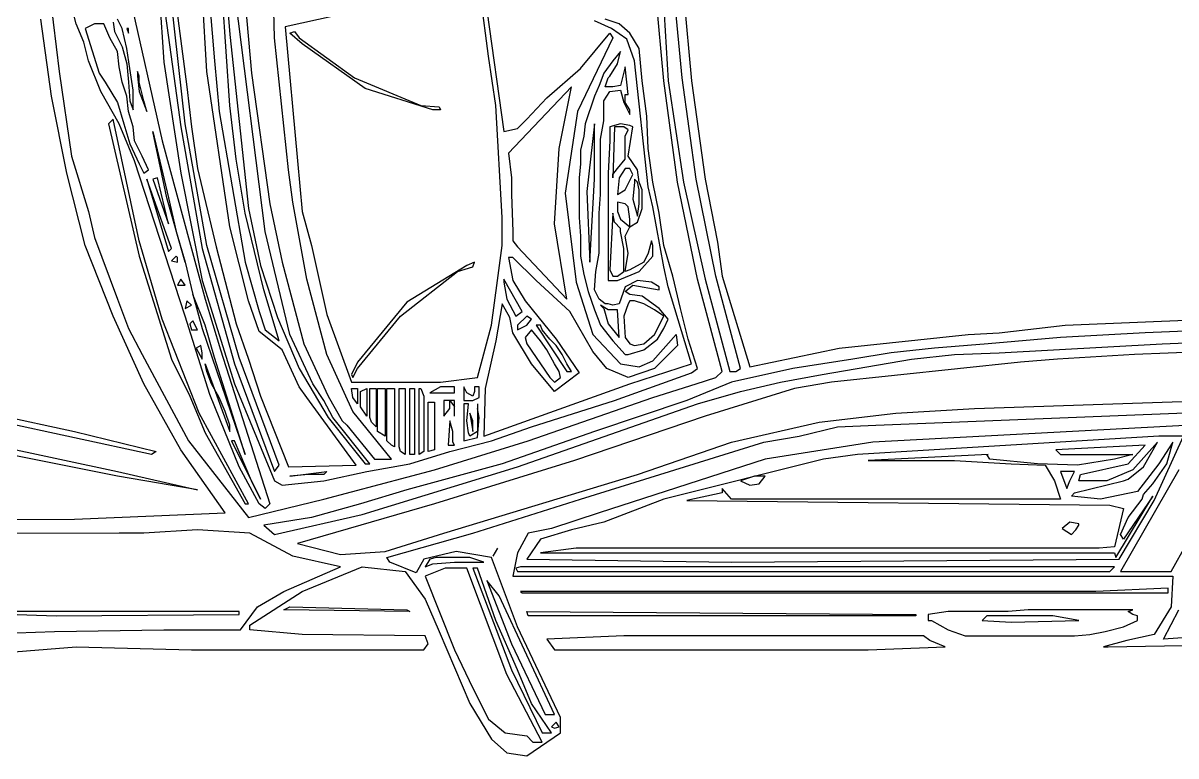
# Model space of a CAD drawing. Header units: millimetres. Extents: x 2646 to 50990, y 12226 to 40347.
# Drawn here: x 40040 to 41326, y 19159 to 19976 of the extents above; entities that cross this region are included whole.
import ezdxf

# ---------------------------------------------------------------- set-up
doc = ezdxf.new("R2010")
doc.units = ezdxf.units.MM

# ---------------------------------------------------------------- blocks, each defined once
blk = doc.blocks.new('A$C6BB90DA3')
at = {"linetype": 'Continuous'}
for p, q in [((1.4418, 0.8015), (1.4367, 1.0281)), ((1.392, 0.726), (1.3749, 0.9731)), ((1.3663, 0.7638), (1.3559, 0.944)), ((1.3817, 0.9371), (1.392, 0.805)), ((1.3096, 0.9028), (1.3182, 0.7741)), ((1.1861, 0.8925), (1.2015, 0.7638)), ((1.8761, 0.7535), (1.8657, 0.8668)), ((1.8743, 0.8668), (1.8812, 0.7535)), ((1.8967, 0.7569), (1.8863, 0.8668)), ((1.8967, 0.8668), (1.9069, 0.7535)), ((1.277, 0.8616), (1.3165, 0.6865)), ((1.4315, 0.5853), (1.3971, 0.8565)), ((1.67, 0.8616), (1.4538, 0.8135)), ((1.6804, 0.7809), (1.67, 0.8616)), ((1.2204, 0.817), (1.2152, 0.8376)), ((1.3182, 0.8393), (1.3371, 0.702)), ((1.3422, 0.7054), (1.3268, 0.841)), ((1.332, 0.8376), (1.3439, 0.7466)), ((1.3697, 0.8376), (1.3749, 0.7758)), ((1.4092, 0.841), (1.4161, 0.7621)), ((1.6786, 0.8324), (1.6975, 0.6968)), ((1.1929, 0.7363), (1.1809, 0.8221)), ((1.229, 0.7964), (1.2204, 0.817)), ((1.241, 0.817), (1.2306, 0.8118)), ((1.2306, 0.8118), (1.2461, 0.7621)), ((1.2512, 0.817), (1.241, 0.817)), ((1.2581, 0.8015), (1.2512, 0.817)), ((1.2616, 0.8187), (1.2633, 0.8084)), ((1.2718, 0.8118), (1.2667, 0.8221)), ((1.277, 0.7896), (1.2718, 0.8118)), ((1.2787, 0.8118), (1.277, 0.8118)), ((1.277, 0.8118), (1.2787, 0.8067)), ((1.2787, 0.8067), (1.2787, 0.8118)), ((1.4538, 0.8135), (1.4675, 0.6643)), ((1.8177, 0.8118), (1.7988, 0.8204)), ((1.8263, 0.817), (1.8108, 0.8221)), ((1.8349, 0.7998), (1.8177, 0.8118)), ((1.8383, 0.8067), (1.8263, 0.817)), ((1.2667, 0.7861), (1.2581, 0.8015)), ((1.2633, 0.8084), (1.2718, 0.7912)), ((1.392, 0.805), (1.4126, 0.611)), ((1.4573, 0.6539), (1.4418, 0.8015)), ((1.459, 0.8067), (1.4641, 0.8084)), ((1.4727, 0.7947), (1.459, 0.8067)), ((1.4641, 0.8084), (1.4692, 0.8015)), ((1.4692, 0.8015), (1.531, 0.7569)), ((1.8194, 0.8015), (1.7799, 0.7192)), ((1.7833, 0.7672), (1.8159, 0.8067)), ((1.8159, 0.8067), (1.8194, 0.8015)), ((1.8434, 0.7758), (1.8349, 0.7998)), ((1.8486, 0.7896), (1.8383, 0.8067)), ((1.2341, 0.7758), (1.229, 0.7964)), ((1.2684, 0.769), (1.2667, 0.7861)), ((1.2718, 0.7912), (1.277, 0.7723)), ((1.2804, 0.7672), (1.277, 0.7896)), ((1.543, 0.7449), (1.4727, 0.7947)), ((1.828, 0.7861), (1.8194, 0.7758)), ((1.8245, 0.7723), (1.828, 0.7861)), ((1.852, 0.7535), (1.8486, 0.7896)), ((1.2479, 0.7415), (1.2341, 0.7758)), ((1.277, 0.7723), (1.2787, 0.7518)), ((1.3182, 0.7741), (1.3371, 0.6505)), ((1.3749, 0.7758), (1.38, 0.7192)), ((1.6889, 0.726), (1.6804, 0.7809)), ((1.8194, 0.7758), (1.8091, 0.7621)), ((1.8159, 0.7586), (1.8245, 0.7723)), ((1.8588, 0.6351), (1.8434, 0.7758)), ((1.2015, 0.7638), (1.2152, 0.6694)), ((1.2461, 0.7621), (1.253, 0.7518)), ((1.2718, 0.7518), (1.2684, 0.769)), ((1.2839, 0.7431), (1.2804, 0.7672)), ((1.2908, 0.7586), (1.289, 0.7638)), ((1.289, 0.7638), (1.289, 0.7586)), ((1.392, 0.5904), (1.3663, 0.7638)), ((1.4161, 0.7621), (1.4367, 0.6162)), ((1.7456, 0.7346), (1.7833, 0.7672)), ((1.8091, 0.7621), (1.8039, 0.7483)), ((1.8331, 0.769), (1.828, 0.7483)), ((1.8365, 0.738), (1.8331, 0.769)), ((1.253, 0.7518), (1.2667, 0.7294)), ((1.277, 0.7363), (1.2718, 0.7518)), ((1.2787, 0.7518), (1.2804, 0.7312)), ((1.289, 0.7586), (1.2908, 0.7415)), ((1.2908, 0.7518), (1.2908, 0.7586)), ((1.2959, 0.7312), (1.2908, 0.7518)), ((1.3439, 0.7466), (1.3491, 0.702)), ((1.531, 0.7569), (1.6049, 0.726)), ((1.773, 0.7466), (1.7027, 0.6728)), ((1.7593, 0.678), (1.773, 0.7466)), ((1.8039, 0.7483), (1.7988, 0.7363)), ((1.8108, 0.7466), (1.8142, 0.7569)), ((1.8194, 0.7466), (1.8108, 0.7466)), ((1.8142, 0.7569), (1.8159, 0.7586)), ((1.828, 0.7483), (1.8194, 0.7466)), ((1.8571, 0.714), (1.852, 0.7535)), ((1.8915, 0.6402), (1.8761, 0.7535)), ((1.8812, 0.7535), (1.8983, 0.6402)), ((1.9121, 0.6437), (1.8967, 0.7569)), ((1.9069, 0.7535), (1.9224, 0.6437)), ((1.2101, 0.6505), (1.1929, 0.7363)), ((1.2684, 0.7054), (1.2479, 0.7415)), ((1.2787, 0.7192), (1.277, 0.7363)), ((1.2839, 0.7209), (1.2839, 0.7431)), ((1.2908, 0.7415), (1.2993, 0.7192)), ((1.6186, 0.7209), (1.543, 0.7449)), ((1.7233, 0.7106), (1.7456, 0.7346)), ((1.7988, 0.7363), (1.7885, 0.7054)), ((1.8091, 0.7312), (1.8159, 0.7415)), ((1.8159, 0.7415), (1.828, 0.7431)), ((1.828, 0.7431), (1.8314, 0.7294)), ((1.8331, 0.7294), (1.8331, 0.738)), ((1.8331, 0.738), (1.8365, 0.738)), ((1.2667, 0.7294), (1.2736, 0.7054)), ((1.2804, 0.7312), (1.2839, 0.7209)), ((1.2993, 0.7192), (1.2959, 0.7312)), ((1.3989, 0.6659), (1.392, 0.726)), ((1.6049, 0.726), (1.6255, 0.7243)), ((1.6271, 0.7209), (1.6186, 0.7209)), ((1.6255, 0.7243), (1.6271, 0.7209)), ((1.6958, 0.6007), (1.6889, 0.726)), ((1.8091, 0.7088), (1.8091, 0.7312)), ((1.8314, 0.7294), (1.8383, 0.7157)), ((1.8383, 0.7209), (1.8331, 0.7294)), ((1.8383, 0.7157), (1.8383, 0.7209)), ((1.2616, 0.7106), (1.2564, 0.7054)), ((1.2908, 0.575), (1.2616, 0.7106)), ((1.2839, 0.702), (1.2787, 0.7192)), ((1.38, 0.7192), (1.4092, 0.551)), ((1.713, 0.7003), (1.7233, 0.7106)), ((1.7799, 0.7192), (1.7662, 0.6282)), ((1.8057, 0.6882), (1.8091, 0.7088)), ((1.8588, 0.678), (1.8571, 0.714)), ((1.2564, 0.7054), (1.2908, 0.5578)), ((1.2856, 0.6643), (1.2684, 0.7054)), ((1.2736, 0.7054), (1.2804, 0.6831)), ((1.2856, 0.6865), (1.2839, 0.702)), ((1.3216, 0.623), (1.3062, 0.6968)), ((1.3062, 0.6968), (1.3234, 0.623)), ((1.3371, 0.702), (1.3611, 0.5664)), ((1.3663, 0.5698), (1.3422, 0.7054)), ((1.3491, 0.702), (1.3559, 0.6557)), ((1.6975, 0.6968), (1.713, 0.7003)), ((1.7885, 0.7054), (1.7868, 0.6917)), ((1.7988, 0.7054), (1.7902, 0.6299)), ((1.7988, 0.6437), (1.7988, 0.7054)), ((1.828, 0.7054), (1.8159, 0.702)), ((1.8159, 0.702), (1.8159, 0.6865)), ((1.8211, 0.702), (1.8194, 0.6453)), ((1.8314, 0.702), (1.8211, 0.702)), ((1.8383, 0.7037), (1.828, 0.7054)), ((1.8365, 0.6986), (1.8314, 0.702)), ((1.8331, 0.6917), (1.8365, 0.6986)), ((1.8365, 0.6694), (1.8417, 0.702)), ((1.8417, 0.702), (1.8383, 0.7037)), ((1.2804, 0.6831), (1.2908, 0.6608)), ((1.2942, 0.6694), (1.2856, 0.6865)), ((1.3165, 0.6865), (1.3645, 0.5098)), ((1.7868, 0.6917), (1.7833, 0.6762)), ((1.8057, 0.6265), (1.8057, 0.6882)), ((1.8159, 0.6865), (1.8142, 0.6505)), ((1.8331, 0.6659), (1.8331, 0.6917)), ((1.2152, 0.6694), (1.2341, 0.6076)), ((1.301, 0.6539), (1.2942, 0.6694)), ((1.7027, 0.6728), (1.7061, 0.6453)), ((1.7541, 0.5939), (1.7593, 0.678)), ((1.7833, 0.6762), (1.7833, 0.6608)), ((1.8469, 0.6539), (1.8365, 0.6694)), ((1.864, 0.6402), (1.8588, 0.678)), ((1.3422, 0.4909), (1.2856, 0.6643)), ((1.2908, 0.6608), (1.2959, 0.6505)), ((1.4092, 0.6059), (1.3989, 0.6659)), ((1.4675, 0.6643), (1.4727, 0.6076)), ((1.7833, 0.6608), (1.7816, 0.6453)), ((1.8245, 0.6557), (1.8331, 0.6659)), ((1.2306, 0.5698), (1.2101, 0.6505)), ((1.2959, 0.6505), (1.301, 0.6539)), ((1.3268, 0.5664), (1.2993, 0.6437)), ((1.2993, 0.6437), (1.3234, 0.5629)), ((1.3114, 0.6453), (1.3062, 0.6437)), ((1.3062, 0.6437), (1.3234, 0.5939)), ((1.3234, 0.5939), (1.3114, 0.6453)), ((1.3371, 0.6505), (1.3611, 0.5304)), ((1.3559, 0.6557), (1.3765, 0.5681)), ((1.4624, 0.6179), (1.4573, 0.6539)), ((1.7061, 0.6453), (1.7061, 0.6265)), ((1.7816, 0.6453), (1.7816, 0.6007)), ((1.7936, 0.551), (1.7988, 0.6437)), ((1.8142, 0.6505), (1.8142, 0.5304)), ((1.8194, 0.6488), (1.8245, 0.6557)), ((1.8194, 0.6453), (1.8194, 0.6488)), ((1.8263, 0.6453), (1.8245, 0.6265)), ((1.8331, 0.6557), (1.8263, 0.6453)), ((1.8383, 0.6557), (1.8331, 0.6557)), ((1.8331, 0.6316), (1.8417, 0.6488)), ((1.8417, 0.6488), (1.8383, 0.6557)), ((1.8469, 0.6402), (1.8434, 0.6437)), ((1.8434, 0.6437), (1.8434, 0.6402)), ((1.8486, 0.6402), (1.8469, 0.6539)), ((1.9344, 0.5355), (1.9121, 0.6437)), ((1.9224, 0.6437), (1.9361, 0.5733)), ((1.8245, 0.6265), (1.8331, 0.6316)), ((1.8434, 0.6402), (1.8417, 0.6213)), ((1.8486, 0.6316), (1.8469, 0.6402)), ((1.852, 0.6316), (1.8486, 0.6402)), ((1.8486, 0.6162), (1.8486, 0.6316)), ((1.852, 0.611), (1.852, 0.6316)), ((1.864, 0.6127), (1.8588, 0.6351)), ((1.8709, 0.6059), (1.864, 0.6402)), ((1.9138, 0.5321), (1.8915, 0.6402)), ((1.8983, 0.6402), (1.9224, 0.5321)), ((1.3422, 0.551), (1.3216, 0.623)), ((1.3234, 0.623), (1.332, 0.5853)), ((1.4778, 0.5321), (1.4624, 0.6179)), ((1.7061, 0.6265), (1.7078, 0.5853)), ((1.7662, 0.6282), (1.7782, 0.5286)), ((1.7902, 0.6299), (1.7936, 0.551)), ((1.8039, 0.6059), (1.8057, 0.6265)), ((1.8331, 0.6162), (1.8245, 0.6179)), ((1.8245, 0.6179), (1.8245, 0.6076)), ((1.8417, 0.6213), (1.8469, 0.6024)), ((1.2341, 0.6076), (1.241, 0.5784)), ((1.4298, 0.52), (1.4092, 0.6059)), ((1.4126, 0.611), (1.4263, 0.5475)), ((1.4367, 0.6162), (1.4504, 0.551)), ((1.4727, 0.6076), (1.483, 0.5698)), ((1.8039, 0.5612), (1.8039, 0.6059)), ((1.8194, 0.6059), (1.8159, 0.5423)), ((1.8211, 0.5956), (1.8194, 0.6059)), ((1.8245, 0.6076), (1.828, 0.599)), ((1.8365, 0.6127), (1.8331, 0.6162)), ((1.8383, 0.599), (1.8365, 0.6127)), ((1.8469, 0.6024), (1.8486, 0.6162)), ((1.8469, 0.5956), (1.852, 0.611)), ((1.8761, 0.5458), (1.864, 0.6127)), ((1.8761, 0.5698), (1.8709, 0.6059)), ((1.6958, 0.5698), (1.6958, 0.6007)), ((1.7679, 0.5098), (1.7541, 0.5939)), ((1.7816, 0.6007), (1.7833, 0.5802)), ((1.828, 0.5887), (1.8211, 0.5956)), ((1.828, 0.599), (1.8383, 0.5904)), ((1.8383, 0.5904), (1.8383, 0.599)), ((1.8383, 0.5904), (1.8469, 0.5956)), ((1.332, 0.5853), (1.3422, 0.551)), ((1.4126, 0.508), (1.392, 0.5904)), ((1.459, 0.4703), (1.4315, 0.5853)), ((1.7078, 0.5853), (1.7078, 0.575)), ((1.7833, 0.5802), (1.7833, 0.5578)), ((1.828, 0.5853), (1.828, 0.5887)), ((1.8314, 0.5664), (1.828, 0.5853)), ((1.8331, 0.5802), (1.8383, 0.5904)), ((1.8365, 0.5612), (1.8331, 0.5802)), ((1.2616, 0.4909), (1.2306, 0.5698)), ((1.241, 0.5784), (1.2667, 0.5098)), ((1.3165, 0.4874), (1.2908, 0.575)), ((1.3234, 0.5629), (1.3268, 0.5664)), ((1.3611, 0.5664), (1.3971, 0.4376)), ((1.4023, 0.4445), (1.3663, 0.5698)), ((1.3765, 0.5681), (1.3989, 0.4823)), ((1.483, 0.5698), (1.5002, 0.4926)), ((1.6906, 0.5304), (1.6958, 0.5698)), ((1.7078, 0.575), (1.713, 0.5681)), ((1.713, 0.5681), (1.7679, 0.5098)), ((1.8314, 0.5406), (1.8314, 0.5664)), ((1.8623, 0.575), (1.8588, 0.5612)), ((1.864, 0.5698), (1.8623, 0.575)), ((1.864, 0.5578), (1.864, 0.5698)), ((1.8863, 0.5355), (1.8761, 0.5698)), ((1.9361, 0.5733), (1.9412, 0.5355)), ((1.2908, 0.5578), (1.3268, 0.4428)), ((1.332, 0.5578), (1.3268, 0.5527)), ((1.3336, 0.5561), (1.332, 0.5578)), ((1.3336, 0.551), (1.3336, 0.5561)), ((1.7078, 0.5561), (1.7027, 0.5561)), ((1.7027, 0.5561), (1.7078, 0.5304)), ((1.7336, 0.5304), (1.7078, 0.5561)), ((1.7833, 0.5578), (1.7868, 0.5372)), ((1.8005, 0.5406), (1.8039, 0.5612)), ((1.8331, 0.5406), (1.8365, 0.5612)), ((1.8486, 0.5406), (1.864, 0.5578)), ((1.8588, 0.5612), (1.8537, 0.551)), ((1.3268, 0.5527), (1.3336, 0.551)), ((1.3422, 0.551), (1.3508, 0.5149)), ((1.4092, 0.551), (1.4246, 0.496)), ((1.4263, 0.5475), (1.4452, 0.4892)), ((1.4504, 0.551), (1.4744, 0.46)), ((1.5825, 0.4909), (1.6461, 0.5406)), ((1.6563, 0.5475), (1.5894, 0.5063)), ((1.6461, 0.5406), (1.6632, 0.5458)), ((1.6649, 0.551), (1.6563, 0.5475)), ((1.6632, 0.5458), (1.6649, 0.551)), ((1.7988, 0.52), (1.8005, 0.5406)), ((1.8159, 0.5423), (1.8194, 0.5355)), ((1.8245, 0.5304), (1.8486, 0.5406)), ((1.8245, 0.5355), (1.8314, 0.5406)), ((1.8383, 0.5423), (1.8331, 0.5406)), ((1.8537, 0.551), (1.8383, 0.5423)), ((1.8812, 0.5235), (1.8761, 0.5458)), ((1.3371, 0.5321), (1.3336, 0.5252)), ((1.3422, 0.5252), (1.3371, 0.5321)), ((1.3611, 0.5304), (1.3971, 0.4153)), ((1.5002, 0.448), (1.4778, 0.5321)), ((1.6838, 0.4806), (1.6906, 0.5304)), ((1.7181, 0.496), (1.6975, 0.5321)), ((1.6975, 0.5321), (1.6975, 0.5286)), ((1.6975, 0.5286), (1.701, 0.5098)), ((1.7078, 0.5304), (1.7216, 0.508)), ((1.7714, 0.496), (1.7336, 0.5304)), ((1.7782, 0.5286), (1.7971, 0.4703)), ((1.7868, 0.5372), (1.7919, 0.5184)), ((1.8142, 0.5304), (1.8245, 0.5304)), ((1.8194, 0.5355), (1.8245, 0.5355)), ((1.8469, 0.5304), (1.8331, 0.5235)), ((1.8623, 0.5286), (1.8469, 0.5304)), ((1.8709, 0.5235), (1.8623, 0.5286)), ((1.8949, 0.4994), (1.8863, 0.5355)), ((1.9412, 0.4291), (1.9138, 0.5321)), ((1.9224, 0.5321), (1.9498, 0.4291)), ((1.9618, 0.4325), (1.9344, 0.5355)), ((1.9412, 0.5355), (1.9722, 0.4343)), ((1.3336, 0.5252), (1.3422, 0.5252)), ((1.3645, 0.4806), (1.3508, 0.5149)), ((1.3508, 0.5149), (1.3611, 0.4771)), ((1.4469, 0.4634), (1.4298, 0.52)), ((1.7919, 0.5184), (1.7988, 0.4977)), ((1.8039, 0.5098), (1.7988, 0.52)), ((1.8331, 0.5235), (1.8263, 0.5046)), ((1.8331, 0.5184), (1.8417, 0.5252)), ((1.8383, 0.5149), (1.8331, 0.5184)), ((1.852, 0.5132), (1.8383, 0.5149)), ((1.8417, 0.5252), (1.8709, 0.52)), ((1.8709, 0.52), (1.8709, 0.5235)), ((1.9069, 0.4376), (1.8812, 0.5235)), ((2.324, 0.4806), (3.3504, 0.5252)), ((1.2667, 0.5098), (1.2787, 0.4771)), ((1.3439, 0.508), (1.3422, 0.4994)), ((1.3422, 0.4994), (1.3491, 0.5029)), ((1.3491, 0.5029), (1.3439, 0.508)), ((1.3645, 0.5098), (1.3817, 0.4531)), ((1.4246, 0.4737), (1.4126, 0.508)), ((1.5894, 0.5063), (1.5345, 0.4394)), ((1.6958, 0.5046), (1.6889, 0.4634)), ((1.7044, 0.4892), (1.6958, 0.5046)), ((1.701, 0.5098), (1.7112, 0.4909)), ((1.7216, 0.508), (1.7559, 0.4651)), ((1.8108, 0.5046), (1.8039, 0.5098)), ((1.8142, 0.4977), (1.8057, 0.5029)), ((1.8057, 0.5029), (1.8091, 0.4994)), ((1.8142, 0.5046), (1.8108, 0.5046)), ((1.8194, 0.5029), (1.8142, 0.5046)), ((1.8263, 0.5046), (1.8194, 0.5029)), ((1.8365, 0.5046), (1.8314, 0.4909)), ((1.8383, 0.508), (1.8365, 0.5046)), ((1.8434, 0.508), (1.8383, 0.508)), ((1.8537, 0.5046), (1.8434, 0.508)), ((1.8709, 0.4994), (1.852, 0.5132)), ((1.8657, 0.4977), (1.8537, 0.5046)), ((3.3006, 0.5098), (2.4133, 0.472)), ((1.2959, 0.4153), (1.2616, 0.4909)), ((1.3697, 0.4033), (1.3422, 0.4909)), ((1.4246, 0.496), (1.4315, 0.4755)), ((1.4452, 0.4892), (1.4692, 0.4325)), ((1.5002, 0.4926), (1.5276, 0.4171)), ((1.5345, 0.4325), (1.5825, 0.4909)), ((1.7078, 0.472), (1.7044, 0.4892)), ((1.7112, 0.4909), (1.7181, 0.496)), ((1.7233, 0.4909), (1.713, 0.4806)), ((1.7284, 0.4874), (1.7233, 0.4909)), ((1.7971, 0.4514), (1.7714, 0.496)), ((1.7988, 0.4977), (1.8057, 0.4806)), ((1.8091, 0.4994), (1.8142, 0.4823)), ((1.8245, 0.4977), (1.8142, 0.4977)), ((1.8263, 0.4668), (1.8245, 0.4977)), ((1.8314, 0.4909), (1.8331, 0.4668)), ((1.8761, 0.4909), (1.8657, 0.4977)), ((1.8657, 0.4703), (1.8761, 0.4909)), ((1.8812, 0.4874), (1.8709, 0.4994)), ((1.9035, 0.4651), (1.8949, 0.4994)), ((2.4321, 0.46), (3.3539, 0.4994)), ((0.6883, 0.4771), (1.2187, 0.3621)), ((1.2787, 0.4771), (1.2942, 0.448)), ((1.3577, 0.3827), (1.3165, 0.4874)), ((1.3508, 0.4857), (1.3474, 0.4823)), ((1.3474, 0.4823), (1.3491, 0.4755)), ((1.3559, 0.4755), (1.3508, 0.4857)), ((1.3611, 0.4771), (1.4092, 0.3364)), ((1.3749, 0.4445), (1.3645, 0.4806)), ((1.3989, 0.4823), (1.4126, 0.4428)), ((1.6683, 0.4222), (1.6838, 0.4806)), ((1.713, 0.4806), (1.713, 0.4755)), ((1.713, 0.4755), (1.7233, 0.4806)), ((1.7233, 0.4806), (1.7284, 0.4874)), ((1.7387, 0.4806), (1.7336, 0.4806)), ((1.7336, 0.4806), (1.7679, 0.4291)), ((1.7404, 0.4755), (1.7387, 0.4806)), ((1.8057, 0.4806), (1.8194, 0.4634)), ((1.8142, 0.4823), (1.8263, 0.4668)), ((1.8692, 0.4651), (1.8761, 0.4771)), ((1.8761, 0.4771), (1.8812, 0.4874)), ((2.2502, 0.472), (2.324, 0.4806)), ((3.3264, 0.4857), (2.4012, 0.448)), ((1.3045, 0.3364), (0.6608, 0.4755)), ((1.3491, 0.4755), (1.3559, 0.4755)), ((1.4504, 0.4531), (1.4246, 0.4737)), ((1.4315, 0.4755), (1.4469, 0.4634)), ((1.4847, 0.4153), (1.459, 0.4703)), ((1.6889, 0.4634), (1.6769, 0.4102)), ((1.7284, 0.4376), (1.7078, 0.472)), ((1.7284, 0.4755), (1.7216, 0.4668)), ((1.7216, 0.4668), (1.7233, 0.46)), ((1.7387, 0.4634), (1.7284, 0.4755)), ((1.7456, 0.4531), (1.7387, 0.4634)), ((1.749, 0.4651), (1.7404, 0.4755)), ((1.7559, 0.4582), (1.749, 0.4651)), ((1.7559, 0.4651), (1.7816, 0.4274)), ((1.7971, 0.4703), (1.828, 0.4376)), ((1.8194, 0.4634), (1.8331, 0.448)), ((1.8331, 0.4668), (1.8383, 0.46)), ((1.8537, 0.46), (1.8657, 0.4703)), ((1.8537, 0.4531), (1.8692, 0.4651)), ((1.864, 0.4411), (1.8898, 0.4703)), ((1.8898, 0.4703), (1.8915, 0.4582)), ((1.9138, 0.4325), (1.9035, 0.4651)), ((2.0717, 0.4549), (2.2159, 0.4703)), ((2.2159, 0.4703), (2.2502, 0.472)), ((2.3188, 0.4668), (2.2382, 0.46)), ((2.4133, 0.472), (2.3188, 0.4668)), ((1.3594, 0.4582), (1.3543, 0.4549)), ((1.3543, 0.4549), (1.3611, 0.4428)), ((1.3611, 0.4497), (1.3594, 0.4582)), ((1.3817, 0.4531), (1.4367, 0.2815)), ((1.4692, 0.4119), (1.4504, 0.4531)), ((1.4744, 0.46), (1.5018, 0.4016)), ((1.7233, 0.46), (1.749, 0.4222)), ((1.7541, 0.4376), (1.7456, 0.4531)), ((1.7628, 0.448), (1.7559, 0.4582)), ((1.8125, 0.4325), (1.7971, 0.4514)), ((1.8365, 0.448), (1.8537, 0.4531)), ((1.8383, 0.46), (1.8434, 0.4582)), ((1.8434, 0.4582), (1.8537, 0.46)), ((1.8915, 0.4582), (1.8657, 0.4325)), ((1.9722, 0.4343), (2.0717, 0.4549)), ((2.1781, 0.4549), (2.13, 0.4497)), ((2.2382, 0.46), (2.1781, 0.4549)), ((2.2502, 0.4497), (2.4321, 0.46)), ((1.2942, 0.448), (1.3457, 0.3518)), ((1.3268, 0.4428), (1.3474, 0.4016)), ((1.3611, 0.4428), (1.3611, 0.4497)), ((1.3663, 0.4291), (1.3645, 0.4376)), ((1.3645, 0.4376), (1.392, 0.3621)), ((1.4092, 0.3364), (1.3749, 0.4445)), ((1.3971, 0.4376), (1.4418, 0.3175)), ((1.4469, 0.3244), (1.4023, 0.4445)), ((1.4126, 0.4428), (1.4263, 0.4016)), ((1.5293, 0.3845), (1.5002, 0.448)), ((1.5345, 0.4394), (1.5276, 0.4257)), ((1.7541, 0.4068), (1.7284, 0.4376)), ((1.7593, 0.4291), (1.7541, 0.4376)), ((1.7679, 0.4376), (1.7628, 0.448)), ((1.773, 0.4291), (1.7679, 0.4376)), ((1.828, 0.4376), (1.8486, 0.4343)), ((1.8331, 0.448), (1.8365, 0.448)), ((1.8383, 0.4153), (1.9069, 0.4376)), ((1.8486, 0.4343), (1.864, 0.4411)), ((2.0871, 0.4428), (2.0202, 0.4325)), ((2.0528, 0.4257), (2.1524, 0.4428)), ((2.2742, 0.4394), (2.0631, 0.4171)), ((2.13, 0.4497), (2.0871, 0.4428)), ((2.1524, 0.4428), (2.2004, 0.448)), ((2.2004, 0.448), (2.2502, 0.4497)), ((2.3155, 0.4428), (2.2742, 0.4394)), ((2.4012, 0.448), (2.3155, 0.4428)), ((1.3714, 0.4153), (1.3663, 0.4291)), ((1.4692, 0.4325), (1.5018, 0.3776)), ((1.5276, 0.4257), (1.5293, 0.4222)), ((1.5293, 0.4222), (1.5345, 0.4325)), ((1.7816, 0.4274), (1.7541, 0.4068)), ((1.761, 0.4222), (1.7593, 0.4291)), ((1.7679, 0.4291), (1.773, 0.4291)), ((1.8365, 0.4222), (1.8125, 0.4325)), ((1.8211, 0.3965), (1.9069, 0.4274)), ((1.8657, 0.4325), (1.8365, 0.4222)), ((1.9069, 0.4274), (1.9138, 0.4325)), ((1.9344, 0.4222), (1.9412, 0.4291)), ((1.9498, 0.4291), (1.9567, 0.4291)), ((2.0202, 0.4325), (1.9516, 0.4171)), ((1.9567, 0.4291), (1.9618, 0.4325)), ((2.0065, 0.4171), (2.0528, 0.4257)), ((0.7741, 0.4222), (1.2667, 0.3175)), ((1.3371, 0.3416), (1.2959, 0.4153)), ((1.38, 0.3999), (1.3714, 0.4153)), ((1.3971, 0.4153), (1.4418, 0.3072)), ((1.4778, 0.3999), (1.4692, 0.4119)), ((1.4967, 0.3965), (1.4847, 0.4153)), ((1.5276, 0.4171), (1.6271, 0.4171)), ((1.6271, 0.4119), (1.6151, 0.4051)), ((1.6271, 0.4171), (1.6683, 0.4222)), ((1.6426, 0.4119), (1.6271, 0.4119)), ((1.6426, 0.4051), (1.6426, 0.4119)), ((1.6563, 0.4051), (1.6529, 0.4119)), ((1.6529, 0.4119), (1.6529, 0.3965)), ((1.67, 0.4119), (1.6649, 0.4119)), ((1.6649, 0.4119), (1.6649, 0.4068)), ((1.67, 0.3999), (1.67, 0.4119)), ((1.6752, 0.357), (1.8383, 0.4153)), ((1.749, 0.4222), (1.7541, 0.4171)), ((1.7541, 0.4171), (1.761, 0.4222)), ((1.864, 0.3999), (1.9121, 0.4153)), ((1.9516, 0.4171), (1.9018, 0.3965)), ((1.9121, 0.4153), (1.9344, 0.4222)), ((1.9618, 0.4068), (2.0065, 0.4171)), ((2.0631, 0.4171), (2.0219, 0.4102)), ((1.3474, 0.4016), (1.3645, 0.3604)), ((1.4023, 0.3227), (1.3697, 0.4033)), ((1.3869, 0.3845), (1.38, 0.3999)), ((1.4263, 0.4016), (1.4573, 0.3227)), ((1.5328, 0.3244), (1.4778, 0.3999)), ((1.5018, 0.4016), (1.5173, 0.3741)), ((1.5293, 0.3999), (1.5276, 0.4102)), ((1.5276, 0.4102), (1.5345, 0.4102)), ((1.5345, 0.3931), (1.5293, 0.3999)), ((1.5345, 0.4102), (1.5345, 0.3931)), ((1.5379, 0.4068), (1.5447, 0.4102)), ((1.5379, 0.3896), (1.5379, 0.4068)), ((1.5447, 0.4102), (1.5447, 0.3793)), ((1.5482, 0.3776), (1.5482, 0.4102)), ((1.5482, 0.4102), (1.5551, 0.4102)), ((1.5551, 0.4102), (1.5551, 0.3673)), ((1.5568, 0.3621), (1.5568, 0.4102)), ((1.5568, 0.4102), (1.5653, 0.4102)), ((1.5653, 0.4102), (1.5653, 0.357)), ((1.5671, 0.3518), (1.5671, 0.4102)), ((1.5671, 0.4102), (1.5757, 0.4102)), ((1.5757, 0.4102), (1.5757, 0.345)), ((1.5808, 0.345), (1.5808, 0.4102)), ((1.5808, 0.4102), (1.5877, 0.4102)), ((1.5877, 0.4102), (1.5877, 0.3364)), ((1.5928, 0.3364), (1.5928, 0.4102)), ((1.5928, 0.4102), (1.598, 0.4102)), ((1.598, 0.4102), (1.598, 0.3364)), ((1.6031, 0.3364), (1.6031, 0.4102)), ((1.6031, 0.4102), (1.6049, 0.4102)), ((1.6049, 0.4102), (1.6083, 0.4016)), ((1.6083, 0.4016), (1.6083, 0.3398)), ((1.6151, 0.4051), (1.6426, 0.4051)), ((1.6632, 0.4016), (1.6563, 0.4051)), ((1.6649, 0.4068), (1.6632, 0.4016)), ((1.6632, 0.3965), (1.67, 0.3999)), ((1.6769, 0.4102), (1.6752, 0.357)), ((1.725, 0.3518), (1.864, 0.3999)), ((1.9138, 0.3931), (1.9618, 0.4068)), ((2.0219, 0.4102), (1.9224, 0.3793)), ((1.507, 0.3776), (1.4967, 0.3965)), ((1.5447, 0.3793), (1.5379, 0.3896)), ((1.6134, 0.3398), (1.6134, 0.3947)), ((1.6134, 0.3947), (1.6203, 0.3947)), ((1.6203, 0.3947), (1.6203, 0.3416)), ((1.6426, 0.3965), (1.6306, 0.3965)), ((1.6306, 0.3965), (1.6306, 0.3793)), ((1.6306, 0.3793), (1.6375, 0.3879)), ((1.6375, 0.3879), (1.6375, 0.3965)), ((1.6375, 0.3965), (1.6426, 0.3896)), ((1.6426, 0.3793), (1.6426, 0.3965)), ((1.6529, 0.3965), (1.6632, 0.3965)), ((1.6581, 0.3931), (1.6529, 0.3931)), ((1.6529, 0.3931), (1.6529, 0.3518)), ((1.6563, 0.3741), (1.6581, 0.3931)), ((1.6683, 0.3931), (1.6683, 0.3621)), ((1.67, 0.3776), (1.6683, 0.3879)), ((1.713, 0.3227), (1.9138, 0.3931)), ((1.7284, 0.3673), (1.8211, 0.3965)), ((1.9018, 0.3965), (1.7988, 0.3621)), ((2.1352, 0.3827), (2.2227, 0.3879)), ((2.2227, 0.3879), (2.4836, 0.3965)), ((1.4126, 0.2815), (1.3577, 0.3827)), ((1.392, 0.369), (1.3869, 0.3845)), ((1.5018, 0.3776), (1.543, 0.3261)), ((1.5482, 0.3261), (1.507, 0.3776)), ((1.5173, 0.3741), (1.5224, 0.369)), ((1.5722, 0.3312), (1.5293, 0.3845)), ((1.5499, 0.3724), (1.5482, 0.3776)), ((1.6375, 0.3741), (1.6357, 0.3467)), ((1.6409, 0.3621), (1.6375, 0.3741)), ((1.6581, 0.3604), (1.6563, 0.3741)), ((1.6632, 0.3741), (1.6598, 0.3827)), ((1.6598, 0.3827), (1.6632, 0.3621)), ((1.6632, 0.3621), (1.6632, 0.3741)), ((1.6683, 0.3553), (1.67, 0.3776)), ((1.9224, 0.3793), (1.7765, 0.3296)), ((2.0494, 0.3724), (2.1352, 0.3827)), ((2.1129, 0.369), (2.5025, 0.3845)), ((1.2667, 0.3124), (0.9646, 0.3724)), ((1.2187, 0.3621), (1.3096, 0.3398)), ((1.3645, 0.3604), (1.4092, 0.2815)), ((1.392, 0.3621), (1.392, 0.369)), ((1.5224, 0.369), (1.5534, 0.3312)), ((1.5551, 0.3673), (1.5499, 0.3724)), ((1.5653, 0.357), (1.5568, 0.3621)), ((1.6409, 0.3502), (1.6409, 0.3621)), ((1.6598, 0.357), (1.6581, 0.3604)), ((1.6683, 0.3621), (1.6598, 0.357)), ((1.6838, 0.3518), (1.7284, 0.3673)), ((1.7988, 0.3621), (1.6958, 0.3261)), ((1.9516, 0.3502), (2.0494, 0.3724)), ((2.0271, 0.357), (2.07, 0.3673)), ((2.07, 0.3673), (2.1129, 0.369)), ((2.4647, 0.369), (2.1094, 0.3502)), ((1.3457, 0.3518), (1.4126, 0.266)), ((1.3971, 0.3518), (1.3937, 0.3518)), ((1.3937, 0.3518), (1.4263, 0.2866)), ((1.4161, 0.3072), (1.3971, 0.3518)), ((1.5722, 0.3467), (1.5671, 0.3518)), ((1.6203, 0.3192), (1.725, 0.3518)), ((1.6375, 0.3398), (1.6838, 0.3518)), ((1.6426, 0.3467), (1.6409, 0.3502)), ((1.6529, 0.3518), (1.6683, 0.3553)), ((1.7833, 0.2866), (1.9876, 0.3502)), ((1.8469, 0.3141), (1.9516, 0.3502)), ((1.9876, 0.3502), (2.0271, 0.357)), ((2.1094, 0.3502), (1.9893, 0.3312)), ((2.4287, 0.357), (2.0923, 0.3364)), ((2.427, 0.3502), (2.3995, 0.3192)), ((2.4116, 0.3227), (2.427, 0.3502)), ((2.4235, 0.2849), (2.4562, 0.357)), ((2.4562, 0.357), (2.4287, 0.357)), ((2.4441, 0.3502), (2.4287, 0.3261)), ((2.4373, 0.3261), (2.4441, 0.3502)), ((1.3096, 0.3398), (1.3045, 0.3364)), ((1.3869, 0.2712), (1.3371, 0.3416)), ((1.5757, 0.345), (1.5722, 0.3467)), ((1.5825, 0.3398), (1.5808, 0.345)), ((1.5877, 0.3364), (1.5825, 0.3398)), ((1.5928, 0.3261), (1.6375, 0.3398)), ((1.598, 0.3364), (1.5928, 0.3364)), ((1.6083, 0.3398), (1.6031, 0.3364)), ((1.6203, 0.3416), (1.6134, 0.3398)), ((1.6357, 0.3467), (1.6426, 0.3467)), ((2.0923, 0.3364), (2.0545, 0.3312)), ((2.2382, 0.3364), (2.1043, 0.3296)), ((2.2399, 0.3312), (2.2365, 0.3364)), ((2.2365, 0.3364), (2.2382, 0.3364)), ((2.4133, 0.3467), (2.3137, 0.3416)), ((2.3137, 0.3416), (2.3188, 0.3364)), ((2.3188, 0.3364), (2.3995, 0.3364)), ((2.3995, 0.3364), (2.3789, 0.3312)), ((2.3943, 0.3261), (2.4133, 0.3467)), ((1.4246, 0.2815), (1.4023, 0.3227)), ((1.4418, 0.3175), (1.4469, 0.3244)), ((1.4573, 0.3227), (1.5328, 0.3244)), ((1.5396, 0.2694), (1.713, 0.3227)), ((1.543, 0.3261), (1.5482, 0.3261)), ((1.5447, 0.3175), (1.5928, 0.3261)), ((1.5534, 0.3312), (1.5722, 0.3312)), ((1.6958, 0.3261), (1.5894, 0.2969)), ((1.7765, 0.3296), (1.6203, 0.2815)), ((1.9893, 0.3312), (1.8039, 0.2712)), ((2.0545, 0.3312), (1.8761, 0.2866)), ((2.1043, 0.3296), (2.2004, 0.3296)), ((2.2004, 0.3296), (2.2639, 0.3261)), ((2.2931, 0.3261), (2.2399, 0.3312)), ((2.2639, 0.3261), (2.3017, 0.3244)), ((2.3377, 0.3244), (2.2931, 0.3261)), ((2.3017, 0.3244), (2.312, 0.3072)), ((2.3789, 0.3312), (2.3377, 0.3244)), ((2.3412, 0.3141), (2.3943, 0.3261)), ((2.3943, 0.309), (2.4116, 0.3227)), ((2.4287, 0.3261), (2.4047, 0.2952)), ((2.4218, 0.3038), (2.4373, 0.3261)), ((1.2667, 0.3175), (1.3559, 0.2969)), ((1.3559, 0.2969), (1.2667, 0.3124)), ((1.459, 0.3124), (1.5002, 0.3175)), ((1.4796, 0.3141), (1.459, 0.3124)), ((1.4967, 0.3141), (1.4796, 0.3141)), ((1.4967, 0.2866), (1.6203, 0.3192)), ((1.4967, 0.3072), (1.5447, 0.3175)), ((1.5002, 0.3175), (1.4967, 0.3141)), ((1.6306, 0.2488), (1.8469, 0.3141)), ((1.9773, 0.3124), (1.9618, 0.3072)), ((1.9893, 0.3124), (1.9773, 0.3124)), ((1.9824, 0.3038), (1.9893, 0.3124)), ((2.3343, 0.3175), (2.3188, 0.3175)), ((2.3188, 0.3175), (2.3257, 0.2986)), ((2.3292, 0.3072), (2.3343, 0.3175)), ((2.3394, 0.3072), (2.3412, 0.3141)), ((2.3995, 0.3192), (2.3704, 0.3072)), ((2.451, 0.3192), (2.3858, 0.2059)), ((2.3892, 0.3072), (2.3943, 0.309)), ((1.4263, 0.2866), (1.4161, 0.3072)), ((1.4418, 0.3072), (1.4504, 0.3021)), ((1.4504, 0.3021), (1.4967, 0.3072)), ((1.5894, 0.2969), (1.5379, 0.2815)), ((1.9516, 0.2866), (1.9412, 0.2986)), ((1.9412, 0.2986), (1.9412, 0.2935)), ((1.9618, 0.3072), (1.9722, 0.3021)), ((1.9722, 0.3021), (1.9824, 0.3038)), ((2.312, 0.3072), (2.3188, 0.2866)), ((2.3257, 0.2986), (2.3292, 0.3072)), ((2.3343, 0.2935), (2.3892, 0.3072)), ((2.3704, 0.3072), (2.3394, 0.3072)), ((2.4116, 0.2918), (2.4218, 0.3038)), ((1.4126, 0.266), (1.4967, 0.2866)), ((1.6632, 0.2488), (1.7833, 0.2866)), ((1.8761, 0.2866), (1.8091, 0.2609)), ((1.9412, 0.2935), (1.9018, 0.2849)), ((1.9018, 0.2849), (2.3737, 0.2798)), ((2.3188, 0.2866), (1.9516, 0.2866)), ((2.3309, 0.29), (2.3343, 0.2935)), ((2.3635, 0.2866), (2.3309, 0.29)), ((2.4047, 0.2952), (2.3635, 0.2866)), ((2.3806, 0.2214), (2.4218, 0.29)), ((2.3841, 0.2197), (2.4235, 0.2849)), ((2.4218, 0.29), (2.3892, 0.242)), ((2.3943, 0.266), (2.4098, 0.2866)), ((2.4098, 0.2866), (2.4116, 0.2918)), ((1.2187, 0.2643), (1.3869, 0.2712)), ((1.4092, 0.2815), (1.4126, 0.2815)), ((1.4315, 0.2763), (1.4246, 0.2815)), ((1.4367, 0.2815), (1.4315, 0.2763)), ((1.6203, 0.2815), (1.4675, 0.2369)), ((1.5379, 0.2815), (1.483, 0.266)), ((1.8039, 0.2712), (1.7508, 0.254)), ((2.3737, 0.2798), (2.3892, 0.2763)), ((2.3892, 0.2763), (2.3789, 0.2334)), ((0.7261, 0.2609), (1.2187, 0.2643)), ((1.483, 0.266), (1.4298, 0.2574)), ((1.4298, 0.2574), (1.4418, 0.2471)), ((1.4418, 0.2471), (1.5396, 0.2694)), ((1.8091, 0.2609), (1.773, 0.2523)), ((2.3292, 0.2609), (2.3206, 0.254)), ((2.3394, 0.2592), (2.3292, 0.2609)), ((2.336, 0.2523), (2.3394, 0.2574)), ((2.3394, 0.2574), (2.3394, 0.2592)), ((2.3858, 0.2471), (2.3943, 0.266)), ((1.2684, 0.2488), (0.872, 0.2471)), ((1.2959, 0.2488), (1.2684, 0.2488)), ((1.3559, 0.2523), (1.2959, 0.2488)), ((1.4143, 0.2488), (1.3559, 0.2523)), ((1.4624, 0.2231), (1.4143, 0.2488)), ((1.5653, 0.2282), (1.6306, 0.2488)), ((1.5671, 0.2214), (1.6632, 0.2488)), ((1.725, 0.2488), (1.713, 0.2265)), ((1.7508, 0.254), (1.725, 0.2488)), ((1.773, 0.2523), (1.7387, 0.242)), ((2.3206, 0.254), (2.3309, 0.2471)), ((2.3309, 0.2471), (2.336, 0.2523)), ((2.3892, 0.242), (2.3858, 0.2471)), ((1.4675, 0.2369), (1.5156, 0.2249)), ((1.6906, 0.2317), (1.6855, 0.2231)), ((1.7387, 0.242), (1.7233, 0.2197)), ((1.7782, 0.2317), (1.7387, 0.2265)), ((2.3618, 0.2317), (1.7782, 0.2317)), ((2.3789, 0.2334), (2.3618, 0.2317)), ((2.4424, 0.2059), (2.4596, 0.2369)), ((1.5156, 0.2111), (1.4624, 0.2231)), ((1.5156, 0.2249), (1.5653, 0.2282)), ((1.5705, 0.2163), (1.5671, 0.2214)), ((1.6083, 0.2197), (1.5997, 0.2043)), ((1.6443, 0.2282), (1.6083, 0.2197)), ((1.6151, 0.2197), (1.61, 0.2111)), ((1.622, 0.2214), (1.6151, 0.2197)), ((1.6598, 0.2214), (1.622, 0.2214)), ((1.6838, 0.2214), (1.6443, 0.2282)), ((1.6752, 0.2163), (1.6598, 0.2214)), ((1.713, 0.1441), (1.6838, 0.2214)), ((1.713, 0.2265), (1.7078, 0.2008)), ((1.7233, 0.2197), (1.9516, 0.2163)), ((1.7387, 0.2265), (2.3789, 0.2265)), ((1.9516, 0.2163), (2.3841, 0.2197)), ((2.3789, 0.2265), (2.3806, 0.2214)), ((1.4521, 0.1837), (1.5156, 0.2111)), ((1.4727, 0.1837), (1.5396, 0.2111)), ((1.5396, 0.2111), (1.5877, 0.2059)), ((1.5997, 0.2043), (1.5705, 0.2163)), ((1.5877, 0.2059), (1.61, 0.1751)), ((1.61, 0.2111), (1.6186, 0.2145)), ((1.6323, 0.2094), (1.61, 0.2008)), ((1.6186, 0.2145), (1.6426, 0.2163)), ((1.6563, 0.2094), (1.6323, 0.2094)), ((1.6426, 0.2163), (1.6752, 0.2163)), ((1.701, 0.091), (1.6563, 0.2094)), ((1.6683, 0.2094), (1.6632, 0.2094)), ((1.6632, 0.2094), (1.7061, 0.0961)), ((1.6889, 0.151), (1.6683, 0.2094)), ((1.7164, 0.2111), (1.7112, 0.2094)), ((1.7112, 0.2094), (1.713, 0.2059)), ((1.713, 0.2059), (2.3737, 0.2059)), ((2.3789, 0.2111), (1.7164, 0.2111)), ((2.3737, 0.2059), (2.3789, 0.2111)), ((2.3858, 0.2059), (2.4424, 0.2059)), ((1.61, 0.2008), (1.6426, 0.1184)), ((1.6786, 0.1957), (1.7061, 0.1253)), ((1.6924, 0.1785), (1.6786, 0.1957)), ((1.7078, 0.2008), (2.4441, 0.2008)), ((2.4441, 0.2008), (2.4424, 0.1665)), ((1.4143, 0.1459), (1.4727, 0.1837)), ((1.4229, 0.1665), (1.4521, 0.1837)), ((2.3583, 0.1837), (1.7164, 0.1837)), ((1.7164, 0.1837), (1.7181, 0.1819)), ((1.7181, 0.1819), (2.439, 0.1819)), ((2.439, 0.1871), (2.3583, 0.1837)), ((2.439, 0.1819), (2.439, 0.1871)), ((0.7947, 0.1716), (1.1981, 0.1562)), ((1.61, 0.1751), (1.6255, 0.139)), ((1.7541, 0.0463), (1.6924, 0.1785)), ((1.4023, 0.1613), (1.1483, 0.1613)), ((1.1981, 0.1562), (1.4023, 0.1579)), ((1.4023, 0.1579), (1.4023, 0.1613)), ((1.404, 0.1408), (1.4229, 0.1665)), ((1.4521, 0.1631), (1.459, 0.1665)), ((1.5928, 0.1613), (1.4521, 0.1631)), ((1.459, 0.1665), (1.5894, 0.1631)), ((1.5894, 0.1631), (1.5928, 0.1613)), ((1.725, 0.1562), (1.7233, 0.1613)), ((1.7233, 0.1613), (2.1575, 0.1579)), ((2.1575, 0.1562), (1.725, 0.1562)), ((2.1575, 0.1579), (2.1575, 0.1562)), ((2.1935, 0.1613), (2.1712, 0.1579)), ((2.1712, 0.1579), (2.1712, 0.151)), ((2.2605, 0.1613), (2.1935, 0.1613)), ((2.2365, 0.1562), (2.2313, 0.151)), ((2.3103, 0.1562), (2.2365, 0.1562)), ((2.2828, 0.1631), (2.2605, 0.1613)), ((2.3995, 0.1631), (2.2828, 0.1631)), ((2.3394, 0.151), (2.3103, 0.1562)), ((2.3943, 0.1613), (2.3995, 0.1631)), ((2.3995, 0.1579), (2.3943, 0.1613)), ((2.4047, 0.1562), (2.3995, 0.1579)), ((2.4047, 0.151), (2.4047, 0.1562)), ((2.4424, 0.1665), (2.4235, 0.1356)), ((2.4339, 0.1304), (2.451, 0.1631)), ((1.4143, 0.1408), (1.4143, 0.1459)), ((1.713, 0.0961), (1.6889, 0.151)), ((1.761, 0.0429), (1.713, 0.1441)), ((2.1712, 0.151), (2.1747, 0.151)), ((2.1747, 0.151), (2.1935, 0.1408)), ((2.2313, 0.151), (2.2639, 0.1493)), ((2.2639, 0.1493), (2.3394, 0.151)), ((2.3686, 0.139), (2.3892, 0.1441)), ((2.3892, 0.1441), (2.4047, 0.151)), ((1.1105, 0.1356), (1.1963, 0.139)), ((1.1963, 0.139), (1.3182, 0.1408)), ((1.3182, 0.1408), (1.404, 0.1408)), ((1.4727, 0.1356), (1.4143, 0.1408)), ((1.61, 0.1339), (1.4727, 0.1356)), ((1.6134, 0.1253), (1.61, 0.1339)), ((1.6255, 0.139), (1.6598, 0.0584)), ((1.8314, 0.1339), (1.7456, 0.1304)), ((1.7456, 0.1304), (1.7541, 0.1184)), ((2.1661, 0.1339), (1.8314, 0.1339)), ((2.173, 0.1287), (2.1661, 0.1339)), ((2.1902, 0.1218), (2.173, 0.1287)), ((2.1935, 0.1408), (2.2124, 0.1339)), ((2.2124, 0.1339), (2.3343, 0.1339)), ((2.3343, 0.1339), (2.3515, 0.1356)), ((2.3515, 0.1356), (2.3686, 0.139)), ((2.3927, 0.1287), (2.3669, 0.1218)), ((2.3721, 0.1218), (3.117, 0.1339)), ((2.4235, 0.1356), (2.3927, 0.1287)), ((2.5592, 0.139), (2.4339, 0.1304)), ((1.1157, 0.1133), (1.2204, 0.1218)), ((1.2204, 0.1218), (1.3491, 0.1184)), ((1.3491, 0.1184), (1.6083, 0.1184)), ((1.6083, 0.1184), (1.6134, 0.1253)), ((1.6426, 0.1184), (1.6632, 0.0755)), ((1.7061, 0.1253), (1.7439, 0.0463)), ((1.7541, 0.1184), (2.1043, 0.1184)), ((2.1043, 0.1184), (2.1902, 0.1218)), ((2.3669, 0.1218), (2.3721, 0.1218)), ((1.7404, 0.0155), (1.701, 0.091)), ((1.7061, 0.0961), (1.7404, 0.0257)), ((1.7284, 0.0584), (1.713, 0.0961)), ((1.6632, 0.0755), (1.6804, 0.0412)), ((1.6598, 0.0584), (1.6838, 0.0188)), ((1.7508, 0.0257), (1.7284, 0.0584)), ((1.6804, 0.0412), (1.6992, 0.0257)), ((1.7439, 0.0463), (1.7541, 0.0463)), ((1.761, 0.0257), (1.761, 0.0429)), ((1.7559, 0.0378), (1.7508, 0.0326)), ((1.7508, 0.0326), (1.7541, 0.0309)), ((1.7541, 0.0309), (1.7593, 0.0326)), ((1.7593, 0.0326), (1.7559, 0.0378)), ((1.6838, 0.0188), (1.701, 0.0034)), ((1.6992, 0.0257), (1.7233, 0.0223)), ((1.7233, 0), (1.761, 0.0257)), ((1.7233, 0.0223), (1.7302, 0.0155)), ((1.7302, 0.0155), (1.7404, 0.0155)), ((1.7404, 0.0257), (1.7508, 0.0257)), ((1.701, 0.0034), (1.7233, 0))]:
    blk.add_line(p, q, dxfattribs=at)

msp = doc.modelspace()

# ---------------------------------------------------------------- block references
at = {"xscale": 1000, "yscale": 1000, "zscale": 1000}
msp.add_blockref('A$C6BB90DA3', (38878.7, 19158.6), dxfattribs=at)

doc.saveas('drawing.dxf')
